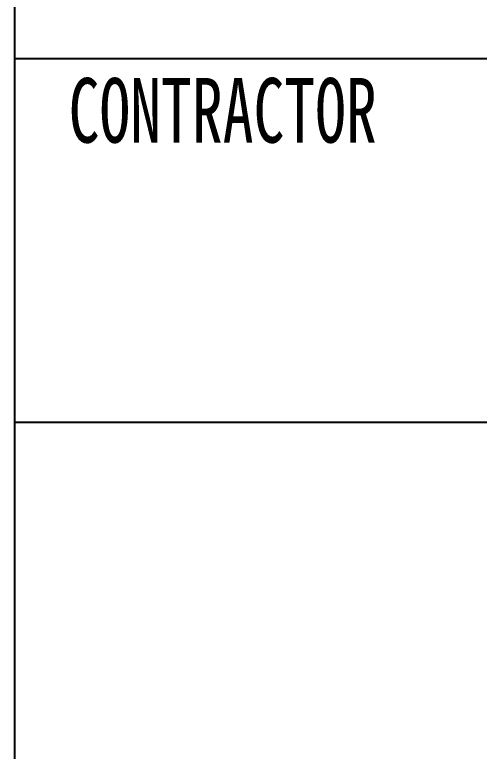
# Model space of a CAD drawing. Header units: millimetres. Extents: x 0 to 420, y 0 to 297.
# Drawn here: x 285.5 to 300.57, y 45.34 to 69.27 of the extents above; entities that cross this region are included whole.
import ezdxf
from ezdxf.enums import TextEntityAlignment as Align

# ---------------------------------------------------------------- set-up
doc = ezdxf.new("R2010")
doc.units = ezdxf.units.MM
doc.layers.add('GPDRAW', color=1, linetype='Continuous')
doc.styles.add('ECL', font='SIMFANG_2312.TTF', dxfattribs={"width": 0.7, "height": 3})
doc.styles.add('LXL', font='SIMFANG_2312.TTF', dxfattribs={"width": 0.7, "height": 3})

# ---------------------------------------------------------------- blocks, each defined once
blk = doc.blocks.new('XXDAFRAM-CH-HENG-A3')
at = {"layer": 'GPDRAW', "color": 1, "linetype": 'Continuous'}
blk.add_line((285.5, 40.194), (285.5, 83.587), dxfattribs=at)
at = {"layer": 'GPDRAW'}
for p, q in [((415, 67.838), (285.5, 67.838)), ((415, 56.022), (285.5, 56.022))]:
    blk.add_line(p, q, dxfattribs=at)
at = {"linetype": 'Continuous', "style": 'ECL', "width": 0.7}
for tag, height, p in [('DESIGNSTATUS', 2.8, (407.013, 52.286)), ('ENDESIGNSTATUS', 2.8, (407.013, 47.375)), ('V', 2.8, (378.308, 42.422)), ('O', 2.8, (382.625, 42.422)), ('N', 2.8, (386.942, 42.422)), ('L', 2.8, (391.258, 42.422)), ('D', 2.8, (399.892, 42.422)), ('W', 2.8, (404.208, 42.422)), ('G', 2.8, (408.525, 42.422)), ('VEREN40', 2.8, (412.842, 42.422)), ('DWGNAME1', 3, (372.022, 30.89)), ('DWGENAME1', 3, (371.833, 27.226)), ('DWGNAME', 3, (371.833, 27.145)), ('DWGNAME2', 3, (371.833, 23.322)), ('DWGENAME', 3, (371.833, 23.303)), ('DWGENAME2', 3, (372.057, 19.642)), ('DWGNO', 3, (370.72, 8.719)), ('VEREN40', 3, (411.224, 8.719))]:
    blk.add_attdef(tag, text='', height=height, dxfattribs=at).set_placement(p, align=Align.MIDDLE)
at = {"style": 'ECL', "width": 0.7, "flags": 1}
for p in [(321.472, 31.794), (321.472, 26.194), (321.472, 20.594), (321.472, 14.994)]:
    blk.add_attdef('DATE', text='', height=3, dxfattribs=at).set_placement(p, align=Align.MIDDLE)
for tag, p in [('SJ1', (299.889, 28.994)), ('JH', (299.889, 23.394)), ('SH1', (299.889, 17.794)), ('PZ', (299.889, 12.194)), ('BL', (299.889, 5))]:
    blk.add_attdef(tag, p, '', height=3, dxfattribs=at)
at = {"layer": 'GPDRAW', "style": 'LXL', "width": 0.7}
blk.add_text('CONTRACTOR', height=2.1, dxfattribs=at).set_placement((287.248, 65.113))

msp = doc.modelspace()

# ---------------------------------------------------------------- block references
msp.add_blockref('XXDAFRAM-CH-HENG-A3', (0, 0))

doc.saveas('drawing.dxf')
